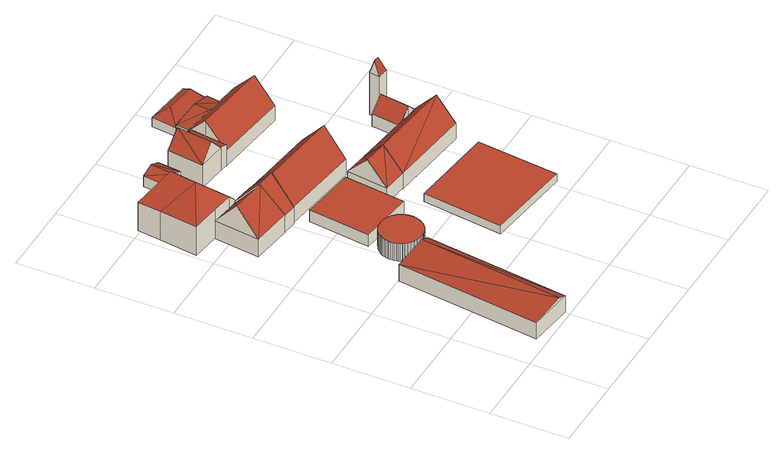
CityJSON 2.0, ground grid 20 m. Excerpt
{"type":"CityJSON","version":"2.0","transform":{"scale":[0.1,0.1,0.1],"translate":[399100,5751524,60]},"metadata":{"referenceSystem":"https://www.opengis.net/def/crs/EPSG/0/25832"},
"CityObjects":{
"building1":{"type":"Building","attributes":{"Gemeindeschluessel":"05515000","Geometrietyp2DReferenz":"3000","function":"31001_2700","roofType":"3100","measuredHeight":5.77},"geometry":[{"type":"Solid","lod":"2","boundaries":[[[[0,1,2,3]],[[4,5,1,0]],[[6,7,5,4]],[[3,2,7,6]],[[0,8,4]],[[6,9,3]],[[9,8,0]],[[0,3,9]],[[6,4,8]],[[8,9,6]],[[1,5,7,2]]]],"semantics":{"surfaces":[{"type":"WallSurface"},{"type":"RoofSurface"},{"type":"GroundSurface"}],"values":[[0,0,0,0,0,0,1,1,1,1,2]]}}]},
"building2":{"type":"Building","attributes":{"Gemeindeschluessel":"05515000","Geometrietyp2DReferenz":"3000","function":"31001_1000"},"address":[{"country":"Germany","locality":"Münster","thoroughfareNumber":"60","thoroughfareName":"Ventrup"}],"children":["building2-1","building2-2","building2-3"]},
"building2-1":{"type":"BuildingPart","attributes":{"roofType":"3200","measuredHeight":14.72},"parents":["building2"],"geometry":[{"type":"Solid","lod":"2","boundaries":[[[[10,11,12,13,14]],[[15,16,17,18,19]],[[20,21,16,15]],[[22,23,21,20]],[[24,25,23,22]],[[26,27,25,24]],[[28,29,27,26]],[[30,31,29,28]],[[14,13,31,30]],[[22,32,24]],[[19,33,34,15]],[[20,34,32,22]],[[15,34,20]],[[24,32,26]],[[35,10,14,30,28,26,32,34,33]],[[12,36,37,17,16,21,23,25,27,29,31,13]],[[11,10,35,38]],[[39,36,12,11,38]],[[39,38,35,33,40]],[[36,39,40,37]],[[40,33,19,18]],[[40,18,17,37]]]],"semantics":{"surfaces":[{"type":"WallSurface"},{"type":"RoofSurface"},{"type":"GroundSurface"},{"type":"ClosureSurface"}],"values":[[0,0,0,0,0,0,0,0,0,1,1,1,1,1,1,2,0,3,0,3,0,3]]}}]},
"building2-2":{"type":"BuildingPart","attributes":{"roofType":"3100","measuredHeight":12.06},"parents":["building2"],"geometry":[{"type":"Solid","lod":"2","boundaries":[[[[41,42,12,11]],[[43,44,42,41]],[[45,46,44,43]],[[47,48,46,45]],[[49,50,47,45,43,51]],[[41,11,38,52,51,43]],[[42,44,46,48,53,54,36,12]],[[49,51,55]],[[48,47,50,56,53]],[[50,49,55,56]],[[57,55,51,52]],[[56,57,54,53]],[[56,55,57]],[[39,57,52,38]],[[57,39,36,54]],[[12,36,39,38,11]]]],"semantics":{"surfaces":[{"type":"WallSurface"},{"type":"RoofSurface"},{"type":"GroundSurface"},{"type":"ClosureSurface"}],"values":[[0,0,0,0,1,1,2,0,3,3,0,3,3,0,3,3]]}}]},
"building2-3":{"type":"BuildingPart","attributes":{"roofType":"3100","measuredHeight":12.1},"parents":["building2"],"geometry":[{"type":"Solid","lod":"2","boundaries":[[[[58,59,48,47,60]],[[18,17,59,58]],[[58,61,18]],[[62,61,58]],[[58,60,62]],[[61,62,49,55,57]],[[57,39,40,18,61]],[[59,17,37,36,54,53,48]],[[37,40,39,36]],[[36,39,57,54]],[[17,18,40,37]],[[50,60,47]],[[53,56,50,47,48]],[[54,57,56,53]],[[49,62,60,50]],[[55,49,50,56]],[[55,56,57]]]],"semantics":{"surfaces":[{"type":"WallSurface"},{"type":"RoofSurface"},{"type":"GroundSurface"},{"type":"ClosureSurface"}],"values":[[0,0,0,1,1,1,1,2,3,3,3,0,3,3,0,3,3]]}}]},
"building3":{"type":"Building","attributes":{"Gemeindeschluessel":"05515000","Geometrietyp2DReferenz":"3000","function":"51003_1201","roofType":"1000","measuredHeight":4.97},"geometry":[{"type":"Solid","lod":"2","boundaries":[[[[63,64,65,66]],[[67,68,64,63]],[[69,70,68,67]],[[71,72,70,69]],[[73,74,72,71]],[[75,76,74,73]],[[77,78,76,75]],[[79,80,78,77]],[[81,82,80,79]],[[83,84,82,81]],[[85,86,84,83]],[[87,88,86,85]],[[89,90,88,87]],[[91,92,90,89]],[[93,94,92,91]],[[95,96,94,93]],[[97,98,96,95]],[[99,100,98,97]],[[101,102,100,99]],[[103,104,102,101]],[[105,106,104,103]],[[107,108,106,105]],[[109,110,108,107]],[[111,112,110,109]],[[113,114,112,111]],[[115,116,114,113]],[[117,118,116,115]],[[119,120,118,117]],[[121,122,120,119]],[[123,124,122,121]],[[125,126,124,123]],[[127,128,126,125]],[[129,130,128,127]],[[131,132,130,129]],[[133,134,132,131]],[[135,136,134,133]],[[137,138,136,135]],[[139,140,138,137]],[[141,142,140,139]],[[143,144,142,141]],[[145,146,144,143]],[[147,148,146,145]],[[149,150,148,147]],[[151,152,150,149]],[[153,154,152,151]],[[155,156,154,153]],[[157,158,156,155]],[[159,160,158,157]],[[161,162,160,159]],[[163,164,162,161]],[[165,166,164,163]],[[167,168,166,165]],[[169,170,168,167]],[[171,172,170,169]],[[173,174,172,171]],[[175,176,174,173]],[[177,178,176,175]],[[179,180,178,177]],[[181,182,180,179]],[[183,184,182,181]],[[185,186,184,183]],[[187,188,186,185]],[[189,190,188,187]],[[191,192,190,189]],[[193,194,192,191]],[[195,196,194,193]],[[197,198,196,195]],[[199,200,198,197]],[[201,202,200,199]],[[203,204,202,201]],[[205,206,204,203]],[[207,208,206,205]],[[209,210,208,207]],[[66,65,210,209]],[[207,205,203,201,199,197,195,193,191,189,187,185,183,181,179,177,175,173,171,169,167,165,163,161,159,157,155,153,151,149,147,145,143,141,139,137,135,133,131,129,127,125,123,121,119,117,115,113,111,109,107,105,103,101,99,97,95,93,91,89,87,85,83,81,79,77,75,73,71,69,67,63,66,209]],[[64,68,70,72,74,76,78,80,82,84,86,88,90,92,94,96,98,100,102,104,106,108,110,112,114,116,118,120,122,124,126,128,130,132,134,136,138,140,142,144,146,148,150,152,154,156,158,160,162,164,166,168,170,172,174,176,178,180,182,184,186,188,190,192,194,196,198,200,202,204,206,208,210,65]]]],"semantics":{"surfaces":[{"type":"WallSurface"},{"type":"RoofSurface"},{"type":"GroundSurface"}],"values":[[0,0,0,0,0,0,0,0,0,0,0,0,0,0,0,0,0,0,0,0,0,0,0,0,0,0,0,0,0,0,0,0,0,0,0,0,0,0,0,0,0,0,0,0,0,0,0,0,0,0,0,0,0,0,0,0,0,0,0,0,0,0,0,0,0,0,0,0,0,0,0,0,0,0,1,2]]}}]},
"building4":{"type":"Building","attributes":{"Gemeindeschluessel":"05515000","Geometrietyp2DReferenz":"3000","function":"51003_1201","roofType":"1000","measuredHeight":3.4},"geometry":[{"type":"Solid","lod":"2","boundaries":[[[[211,212,213,214]],[[215,216,212,211]],[[217,218,216,215]],[[214,213,218,217]],[[215,211,214,217]],[[212,216,218,213]]]],"semantics":{"surfaces":[{"type":"WallSurface"},{"type":"RoofSurface"},{"type":"GroundSurface"}],"values":[[0,0,0,0,1,2]]}}]},
"building5":{"type":"Building","attributes":{"Gemeindeschluessel":"05515000","Geometrietyp2DReferenz":"3000","function":"31001_2460","roofType":"3100","measuredHeight":4.34},"geometry":[{"type":"Solid","lod":"2","boundaries":[[[[219,220,221,222]],[[223,224,220,219]],[[225,226,224,223]],[[222,221,226,225]],[[219,227,223]],[[225,228,222]],[[228,227,219]],[[219,222,228]],[[225,223,227]],[[227,228,225]],[[220,224,226,221]]]],"semantics":{"surfaces":[{"type":"WallSurface"},{"type":"RoofSurface"},{"type":"GroundSurface"}],"values":[[0,0,0,0,0,0,1,1,1,1,2]]}}]},
"building6":{"type":"Building","attributes":{"Gemeindeschluessel":"05515000","Geometrietyp2DReferenz":"3000","function":"31001_2700","roofType":"3100","measuredHeight":11.67},"geometry":[{"type":"Solid","lod":"2","boundaries":[[[[229,230,231,232]],[[233,234,230,229]],[[235,236,234,233]],[[237,238,236,235]],[[239,240,238,237]],[[241,242,240,239]],[[243,244,242,241]],[[232,231,244,243]],[[237,235,233,229,232,239]],[[243,241,239,232]],[[230,234,236,238,240,242,244,231]]]],"semantics":{"surfaces":[{"type":"WallSurface"},{"type":"RoofSurface"},{"type":"GroundSurface"}],"values":[[0,0,0,0,0,0,0,0,1,1,2]]}}]},
"building7":{"type":"Building","attributes":{"Gemeindeschluessel":"05515000","Geometrietyp2DReferenz":"3000","function":"31001_2700","roofType":"3100","measuredHeight":10.94},"geometry":[{"type":"Solid","lod":"2","boundaries":[[[[245,246,247,248]],[[249,250,246,245]],[[251,252,250,249]],[[248,247,252,251]],[[245,253,249]],[[251,254,248]],[[253,245,248]],[[248,254,253]],[[249,253,254]],[[254,251,249]],[[246,250,252,247]]]],"semantics":{"surfaces":[{"type":"WallSurface"},{"type":"RoofSurface"},{"type":"GroundSurface"}],"values":[[0,0,0,0,0,0,1,1,1,1,2]]}}]},
"building8":{"type":"Building","attributes":{"Gemeindeschluessel":"05515000","Geometrietyp2DReferenz":"3000","function":"31001_2700","roofType":"3100","measuredHeight":10.24},"geometry":[{"type":"Solid","lod":"2","boundaries":[[[[255,256,257,258]],[[259,260,256,255]],[[261,262,260,259]],[[258,257,262,261]],[[255,263,259]],[[261,264,258]],[[264,263,255]],[[255,258,264]],[[263,264,261]],[[261,259,263]],[[256,260,262,257]]]],"semantics":{"surfaces":[{"type":"WallSurface"},{"type":"RoofSurface"},{"type":"GroundSurface"}],"values":[[0,0,0,0,0,0,1,1,1,1,2]]}}]},
"building9":{"type":"Building","attributes":{"Gemeindeschluessel":"05515000","Geometrietyp2DReferenz":"3000","function":"31001_2700","roofType":"2100","measuredHeight":6.96},"geometry":[{"type":"Solid","lod":"2","boundaries":[[[[265,266,250,267]],[[268,269,266,265]],[[270,252,269,268]],[[267,250,252,270]],[[268,265,267,270]],[[266,269,252,250]]]],"semantics":{"surfaces":[{"type":"WallSurface"},{"type":"RoofSurface"},{"type":"GroundSurface"}],"values":[[0,0,0,0,1,2]]}}]},
"building10":{"type":"Building","attributes":{"Gemeindeschluessel":"05515000","Geometrietyp2DReferenz":"3000","function":"51003_1201","roofType":"1000","measuredHeight":2.28},"geometry":[{"type":"Solid","lod":"2","boundaries":[[[[271,272,273,274]],[[275,276,272,271]],[[277,278,276,275]],[[274,273,278,277]],[[275,271,274,277]],[[272,276,278,273]]]],"semantics":{"surfaces":[{"type":"WallSurface"},{"type":"RoofSurface"},{"type":"GroundSurface"}],"values":[[0,0,0,0,1,2]]}}]},
"building11":{"type":"Building","attributes":{"Gemeindeschluessel":"05515000","Geometrietyp2DReferenz":"3000","function":"31001_2700","roofType":"3100","measuredHeight":10.45},"geometry":[{"type":"Solid","lod":"2","boundaries":[[[[279,280,281,282]],[[283,284,280,279]],[[285,286,284,283]],[[287,288,286,285]],[[289,290,288,287]],[[291,292,290,289]],[[293,294,292,291]],[[295,296,294,293]],[[282,281,296,295]],[[289,287,285,283,279,282,291]],[[295,293,291,282]],[[280,284,286,288,290,292,294,296,281]]]],"semantics":{"surfaces":[{"type":"WallSurface"},{"type":"RoofSurface"},{"type":"GroundSurface"}],"values":[[0,0,0,0,0,0,0,0,0,1,1,2]]}}]},
"building12":{"type":"Building","attributes":{"Gemeindeschluessel":"05515000","Geometrietyp2DReferenz":"3000","function":"31001_2700"},"children":["building12-1","building12-2"]},
"building12-1":{"type":"BuildingPart","attributes":{"roofType":"3100","measuredHeight":6.94},"parents":["building12"],"geometry":[{"type":"Solid","lod":"2","boundaries":[[[[297,298,299,300]],[[301,302,298,297]],[[303,304,302,301]],[[305,306,304,303]],[[307,308,306,305]],[[309,310,311,312]],[[300,299,310,309]],[[313,307,305,303,301,297,314]],[[300,309,312,315,314,297]],[[298,302,304,306,308,316,311,310,299]],[[313,314,317]],[[308,307,313,317,316]],[[317,314,315]],[[311,316,317,315,312]]]],"semantics":{"surfaces":[{"type":"WallSurface"},{"type":"RoofSurface"},{"type":"GroundSurface"},{"type":"ClosureSurface"}],"values":[[0,0,0,0,0,0,0,1,1,2,0,3,0,3]]}}]},
"building12-2":{"type":"BuildingPart","attributes":{"roofType":"3100","measuredHeight":10.35},"parents":["building12"],"geometry":[{"type":"Solid","lod":"2","boundaries":[[[[258,318,319,320]],[[261,321,318,258]],[[320,319,308,307,322]],[[258,264,261]],[[322,323,320]],[[323,264,258]],[[258,320,323]],[[264,323,322]],[[322,313,317,315,261,264]],[[318,321,311,316,308,319]],[[321,261,315,312,311]],[[313,322,307]],[[316,317,313,307,308]],[[311,312,315,317,316]]]],"semantics":{"surfaces":[{"type":"WallSurface"},{"type":"RoofSurface"},{"type":"GroundSurface"},{"type":"ClosureSurface"}],"values":[[0,0,0,0,0,1,1,1,1,2,0,0,3,3]]}}]},
"building13":{"type":"Building","attributes":{"Gemeindeschluessel":"05515000","Geometrietyp2DReferenz":"3000","function":"51009_1610","roofType":"3100","measuredHeight":4.45},"geometry":[{"type":"Solid","lod":"2","boundaries":[[[[324,325,326,327]],[[328,329,325,324]],[[330,331,329,328]],[[327,326,331,330]],[[324,332,328]],[[330,333,327]],[[333,332,324]],[[324,327,333]],[[330,328,332]],[[332,333,330]],[[325,329,331,326]]]],"semantics":{"surfaces":[{"type":"WallSurface"},{"type":"RoofSurface"},{"type":"GroundSurface"}],"values":[[0,0,0,0,0,0,1,1,1,1,2]]}}]},
"building14":{"type":"Building","attributes":{"Gemeindeschluessel":"05515000","Geometrietyp2DReferenz":"3000","function":"31001_2700","roofType":"5000","measuredHeight":3.57},"geometry":[{"type":"Solid","lod":"2","boundaries":[[[[334,335,336,337]],[[338,339,335,334]],[[340,341,339,338]],[[337,336,341,340]],[[334,342,338]],[[340,343,337]],[[337,343,342,334]],[[338,342,343,340]],[[335,339,341,336]]]],"semantics":{"surfaces":[{"type":"WallSurface"},{"type":"RoofSurface"},{"type":"GroundSurface"}],"values":[[0,0,0,0,1,0,1,1,2]]}}]},
"building15":{"type":"Building","attributes":{"Gemeindeschluessel":"05515000","Geometrietyp2DReferenz":"3000","function":"31001_2700","roofType":"5000","measuredHeight":16.22},"geometry":[{"type":"Solid","lod":"2","boundaries":[[[[344,345,346,347]],[[348,349,345,344]],[[350,351,349,348]],[[347,346,351,350]],[[350,348,352]],[[352,348,344,353]],[[344,347,353]],[[353,347,350,352]],[[345,349,351,346]]]],"semantics":{"surfaces":[{"type":"WallSurface"},{"type":"RoofSurface"},{"type":"GroundSurface"}],"values":[[0,0,0,0,1,1,0,1,2]]}}]}
},
"vertices":[
[128,396,58],[128,396,11],[81,24,11],[81,24,58],[244,382,58],[244,382,11],[197,9,58],[197,9,11],[219,385,69],[172,12,69],
[159,833,69],[159,833,55],[159,833,7],[158,842,7],[158,842,71],[8,848,89],[8,848,7],[81,838,7],[81,838,58],[81,838,89],[21,946,89],[21,946,7],[28,1006,89],[28,1006,7],[159,990,89],[159,990,7],[146,890,89],[146,890,7],[141,855,89],[141,855,7],[151,851,79],[151,851,7],[88,953,154],[138,830,89],[79,886,154],[158,827,69],[158,827,7],[138,830,7],[158,827,62],[158,827,58],[138,830,58],
[224,824,55],[224,824,7],[216,763,127],[216,763,7],[208,702,55],[208,702,7],[171,706,55],[171,706,7],[165,768,126],[171,709,58],[165,769,127],[159,827,62],[165,769,7],[159,827,7],[165,769,124],[165,769,58],[159,827,58],
[66,720,58],[66,720,7],[171,706,58],[74,779,128],[165,766,128],
[292,432,61],[292,432,11],[293,437,11],[293,437,61],[290,427,61],[290,427,11],[288,423,61],[288,423,11],[285,418,61],[285,418,11],[282,413,61],[282,413,11],[278,409,61],[278,409,11],[274,405,61],[274,405,11],[269,402,61],[269,402,11],[264,399,61],[264,399,11],[258,397,61],[258,397,11],[253,396,61],[253,396,11],[247,395,61],[247,395,11],[242,394,61],[242,394,11],[236,395,61],[236,395,11],[231,395,61],[231,395,11],[226,397,61],[226,397,11],[222,398,61],[222,398,11],[217,400,61],[217,400,11],[214,402,61],[214,402,11],[210,405,61],[210,405,11],[207,407,61],[207,407,11],[204,410,61],[204,410,11],[202,412,61],[202,412,11],[199,415,61],[199,415,11],[198,417,61],[198,417,11],[196,420,61],[196,420,11],[195,421,61],[195,421,11],[195,422,61],[195,422,11],[193,425,61],[193,425,11],[192,428,61],[192,428,11],[191,431,61],[191,431,11],[190,434,61],[190,434,11],[189,438,61],[189,438,11],[188,442,61],[188,442,11],[188,446,61],[188,446,11],[188,451,61],[188,451,11],[189,455,61],[189,455,11],[190,460,61],[190,460,11],[191,465,61],[191,465,11],[193,470,61],[193,470,11],[195,474,61],[195,474,11],[199,479,61],[199,479,11],[202,483,61],[202,483,11],[206,487,61],[206,487,11],[211,491,61],[211,491,11],[216,494,61],[216,494,11],[221,497,61],[221,497,11],[226,499,61],[226,499,11],[232,500,61],[232,500,11],[238,500,61],[238,500,11],[243,501,61],[243,501,11],[248,500,61],[248,500,11],[253,499,61],[253,499,11],[258,498,61],[258,498,11],[262,496,61],[262,496,11],[267,494,61],[267,494,11],[270,492,61],[270,492,11],[274,490,61],[274,490,11],[277,487,61],[277,487,11],[279,484,61],[279,484,11],[282,482,61],[282,482,11],[284,479,61],[284,479,11],[286,477,61],[286,477,11],[287,474,61],[287,474,11],[289,471,61],[289,471,11],[290,469,61],[290,469,11],[291,465,61],[291,465,11],[292,462,61],[292,462,11],[293,459,61],[293,459,11],[294,455,61],[294,455,11],[294,451,61],[294,451,11],[294,446,61],[294,446,11],[294,442,61],[294,442,11],
[228,673,44],[228,673,10],[208,513,10],[208,513,44],[371,654,44],[371,654,10],[352,496,44],[352,496,10],
[172,1065,40],[172,1065,10],[165,1006,10],[165,1006,40],[231,1057,40],[231,1057,10],[224,998,40],[224,998,10],[202,1061,54],[194,1002,54],
[224,824,52],[224,824,11],[216,761,11],[216,761,127],[268,819,52],[268,819,11],[267,816,56],[267,816,11],[430,795,56],[430,795,11],[423,735,127],[423,735,11],[415,675,56],[415,675,11],[208,702,56],[208,702,11],
[239,1037,76],[239,1037,10],[227,944,10],[227,944,76],[313,1027,76],[313,1027,10],[302,934,76],[302,934,10],[276,1032,119],[264,939,119],
[366,547,53],[366,547,10],[431,539,10],[431,539,53],[380,654,53],[380,654,10],[444,645,53],[444,645,10],[373,600,112],[437,592,112],
[336,1025,70],[336,1025,10],[313,1027,79],[324,932,70],[324,932,10],[302,934,79],
[637,452,28],[637,452,5],[415,478,5],[415,478,28],[614,242,28],[614,242,5],[388,271,28],[388,271,5],
[336,1025,73],[336,1025,9],[331,988,9],[331,988,114],[338,1043,52],[338,1043,9],[362,1041,52],[362,1041,9],[486,1025,52],[486,1025,9],[534,1019,52],[534,1019,9],[526,963,114],[526,963,9],[519,907,52],[519,907,9],[324,932,52],[324,932,9],
[635,699,78],[635,699,8],[631,699,8],[631,699,74],[659,696,53],[659,696,8],[669,694,43],[669,694,8],[664,661,43],[664,661,8],[659,618,43],[659,618,8],[601,703,43],[601,703,8],[591,627,8],[591,627,43],[649,620,53],[625,623,78],[601,626,53],[625,623,8],[625,623,53],
[431,539,8],[645,513,8],[645,513,53],[444,645,8],[659,618,53],[652,566,112],
[366,1081,43],[366,1081,10],[362,1041,10],[362,1041,43],[491,1066,43],[491,1066,10],[486,1025,43],[486,1025,10],[441,1072,54],[436,1032,54],
[366,1081,35],[366,1081,9],[491,1066,9],[491,1066,35],[374,1146,35],[374,1146,9],[499,1130,35],[499,1130,9],[417,1120,44],[496,1110,44],
[634,726,131],[634,726,10],[631,699,10],[631,699,131],[662,723,131],[662,723,10],[659,696,131],[659,696,10],[647,711,172],[633,713,172]
]}
